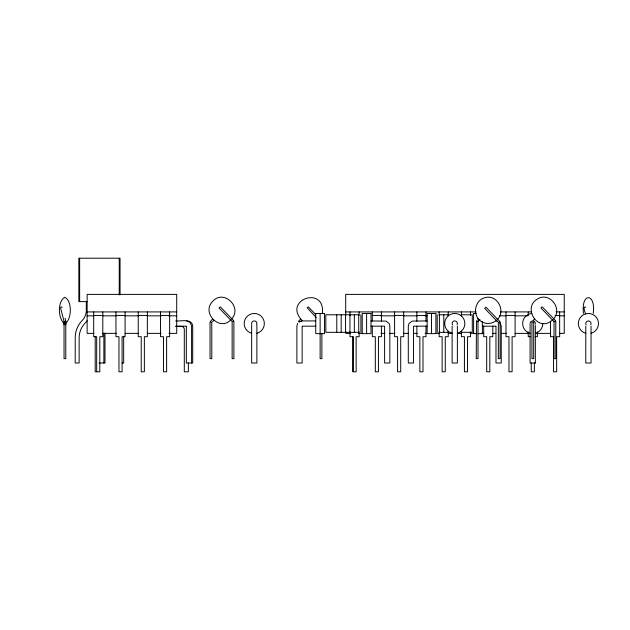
<?xml version="1.0" encoding="UTF-8"?>
<svg xmlns="http://www.w3.org/2000/svg" width="630" height="630" viewBox="0 0 630 630"><rect width="100%" height="100%" fill="white"/><g stroke="black" fill="none" stroke-linecap="round" stroke-linejoin="round"><path stroke-width="0.94" d="M64.039 324.812L64.039 321.347L60.48 307.621L61.275 306.857L62.197 307.298M65.788 324.812L65.796 321.3L65.142 321.363M593.24 313.393C595.964 292.47 580.773 292.47 583.498 313.393M322.316 313.779C325.899 284.949 282.035 299.541 302.203 320.686M554.203 321.717L555.132 321.261L554.061 321.371M297.573 323.536L296.887 326.009L296.887 363.014L302.148 363.014L302.148 326.356M65.756 321.261L65.551 321.505A0.874 0.559 -12.8 0 1 65.181 321.717M231.556 318.969C242.692 307.369 223.807 289.028 212.901 301.148C200.828 312.519 219.72 332.081 231.052 319.646M476.485 320.654L476.241 358.635L477.997 358.635L477.997 320.938M497.235 319.646C506.355 311.07 497.094 293.895 484.872 297.691C474.225 300.321 472.051 316.37 481.698 321.725M553.455 318.969C563.141 308.976 549.407 291.147 537.414 299.069C523.097 306.841 536.059 330.687 550.226 321.788M232.462 321.505L233.234 321.261L232.525 321.332M498.661 322.481L499.283 322.119L498.346 322.276L498.346 358.635L500.094 358.635L500.07 321.93M210.294 321.536L212.696 319.056M212.609 321.662L213.956 320.268M298.289 321.536L300.691 319.056M300.605 321.662L301.951 320.268M477.997 321.607L479.958 319.575M533.248 320.45L534.594 319.056M496.582 320.166C492.731 323.946 486.407 324.489 481.8 321.788M550.337 321.725L552.951 319.646M65.394 323.481C71.836 318.772 72.316 301.116 64.866 297.242C57.417 301.116 57.905 318.772 64.339 323.481M299.51 321.607L301.983 320.922L315.748 320.922M87.373 301.628L78.837 301.628L78.837 258.213L120.054 258.213L120.054 294.871M87.129 311.921L176.707 311.921M345.705 311.921L476.178 311.921M500.338 311.921L530.988 311.921M555.999 311.921L564.244 311.921M476.241 313.464L473.61 313.464L473.61 333.64L476.241 333.64M448.174 314.779L439.409 314.779L439.409 332.325L448.174 332.325M461.333 314.779L472.295 314.779L472.295 332.325L461.333 332.325M93.681 315.433L102.8 315.433M115.959 315.433L125.079 315.433M138.238 315.433L147.357 315.433M160.508 315.433L169.635 315.433M372.314 315.433L381.433 315.433M394.593 315.433L403.712 315.433M416.863 315.433L425.99 315.433M505.977 315.433L515.096 315.433M555.085 315.433L559.645 315.433M87.129 315.835L93.949 315.835M102.706 315.835L116.337 315.835M125.102 315.835L138.734 315.835M147.499 315.835L161.13 315.835M168.919 315.835L176.707 315.835M380.985 315.835L394.703 315.835M403.523 315.835L417.241 315.835M425.085 315.835L427.045 315.835M499.566 315.835L506.425 315.835M515.245 315.835L527.987 315.835M559.346 315.835L564.244 315.835M175.683 320.922C180.755 321.591 191.788 317.914 192.709 326.009L192.709 363.014L186.33 363.014L186.33 326.356M370.999 320.938L385.954 321.095L389.151 323.552L389.836 326.009L389.836 363.014L384.615 363.014L384.591 326.183L370.999 326.159M427.124 320.938L412.17 321.095L408.972 323.552L408.295 326.009L408.295 363.014L413.516 363.014L413.532 326.183L427.124 326.159M175.612 326.183L186.157 326.183M302.321 326.183L315.748 326.183M482.383 326.183L495.802 326.183M175.935 326.442C178.377 326.844 183.991 324.891 184.306 328.947L184.306 371.787L188.338 371.787L188.338 362.967M93.949 333.372L87.129 333.372L87.129 294.383L176.707 294.383L176.707 333.372L168.919 333.372M102.706 333.372L116.337 333.372M125.102 333.372L138.734 333.372M147.499 333.372L161.13 333.372M350.603 333.372L345.705 333.372L345.705 331.427M358.439 333.372L362.36 333.372M380.985 333.372L384.898 333.372M389.805 333.372L394.703 333.372M403.523 333.372L408.421 333.372M413.319 333.372L417.241 333.372M425.085 333.372L427.045 333.372M435.865 333.372L439.787 333.372M448.607 333.372L452.521 333.372M457.427 333.372L461.341 333.372M470.161 333.372L474.083 333.372M481.926 333.372L483.887 333.372M492.707 333.372L495.645 333.372M501.527 333.372L506.425 333.372M515.245 333.372L527.987 333.372M536.807 333.372L550.525 333.372M559.346 333.372L564.244 333.372L564.244 294.383L345.705 294.383L345.705 314.858M477.997 333.64L482.383 333.64L482.383 321.812M359.132 331.868L359.155 336.704L356.131 336.704L356.131 371.787L353.005 371.787L353.036 336.704L350.004 336.704L350.004 331.868M530.499 336.704L528.247 336.704L528.247 331.868M535.122 336.704L537.374 336.704L537.374 331.868M550.525 321.229L550.525 336.704L553.557 336.704L553.557 371.787L556.676 371.787L556.644 336.704L559.676 336.704L559.645 311.921M99.052 363.014L104.982 363.014L104.982 333.105M122.118 363.014L123.693 363.014L123.645 336.239M535.35 363.014L530.09 363.014L530.09 324.371M477.879 321.371L477.351 321.261L477.831 321.773M64.473 321.371L64.087 321.505A0.874 0.559 -12.8 0 0 64.52 321.773M299.344 322.245L299.108 322.276M496.149 320.922L497.346 321.079M186.504 320.922L190.063 322.442L191.591 326.009L191.591 363.014M533.295 322.56L532.815 322.166L533.689 322.276L533.689 358.635L531.933 358.635L531.933 322.158M211.397 322.56L210.924 322.166L211.79 322.276L211.79 358.635L210.034 358.635L210.034 322.158M555.55 320.654L542.225 306.857L541.359 307.456L540.949 307.991L554.038 321.607L554.038 358.635L555.786 358.635L555.786 321.261M499.842 321.536L485.99 307.196L485.423 307.534L484.722 308.416L497.519 321.662M315.646 314.449L308.314 306.857L307.188 307.771L316.205 317.544M233.651 320.654L220.327 306.857L219.46 307.456L219.059 307.991L232.139 321.607L232.139 358.635L233.895 358.635L233.895 321.261M499.708 322.442L501.236 326.009L501.236 363.014L495.975 363.014L495.975 326.356M585.695 307.298C582.159 305.259 585.278 313.047 585.64 314.023M65.055 318.308L65.764 321.064M591.042 326.175L591.027 363.014L585.782 363.014L585.782 326.19M550.557 332.837L550.557 336.704M535.35 325.482L535.335 363.014M534.374 363.014L534.374 371.787L531.248 371.787L531.248 363.014M528.247 311.921L528.247 315.433M515.096 311.921L515.096 336.704L512.096 336.704L512.096 371.787L508.969 371.787L508.969 336.704L505.977 336.704L505.977 311.921M492.817 326.064L492.817 336.704L489.817 336.704L489.817 371.787L486.699 371.787L486.699 336.704L483.698 336.704L483.698 326.064M477.997 318.504L477.997 320.127M470.539 311.921L470.539 315.433M470.539 331.868L470.539 336.704L467.539 336.704L467.539 371.787L464.42 371.787L464.42 336.704L461.42 336.704L461.333 331.144M461.42 311.921L461.333 315.953M457.388 326.175L457.364 363.014L452.127 363.014L452.127 326.19M448.261 311.921L448.174 315.953M448.174 331.144L448.261 336.704L445.268 336.704L445.268 371.787L442.142 371.787L442.142 336.704L439.141 336.704L439.141 331.868M443.796 314.779L443.796 332.325M439.141 311.921L439.141 315.433M437.212 314.779L437.212 332.325M431.511 313.464L431.511 333.64M425.99 311.921L425.99 321.229M425.99 326.064L425.99 336.704L422.99 336.704L422.99 371.787L419.863 371.787L419.863 336.704L416.863 336.704L416.863 326.064M416.863 311.921L416.863 321.229M403.712 311.921L403.712 336.704L400.711 336.704L400.711 371.787L397.593 371.787L397.593 336.704L394.593 336.704L394.593 311.921M381.433 311.921L381.433 321.229M381.433 326.064L381.433 336.704L378.433 336.704L378.433 371.787L375.315 371.787L375.315 336.704L372.314 336.704L372.314 326.064M372.314 311.921L372.314 321.229M366.613 313.464L366.613 333.64M360.911 314.779L360.911 332.325M359.132 311.921L359.132 315.433M354.336 314.779L354.336 332.325M353.005 336.704L353.005 371.787M350.004 311.921L350.004 315.433M349.949 314.779L349.949 332.325M345.563 314.779L345.563 332.325M341.176 314.779L341.176 332.325M336.79 314.779L336.79 332.325M321.883 333.506L321.883 358.635L320.127 358.635L320.127 313.464M256.875 325.033L256.898 363.014L251.638 363.014L251.654 324.702M169.635 311.921L169.635 336.704L166.635 336.704L166.635 371.787L163.509 371.787L163.509 336.704L160.508 336.704L160.508 311.921M147.357 311.921L147.357 336.704L144.357 336.704L144.357 371.787L141.23 371.787L141.23 336.704L138.238 336.704L138.238 311.921M125.079 311.921L125.079 336.704L122.078 336.704L122.078 371.787L118.96 371.787L118.96 336.704L115.959 336.704L115.959 311.921M119.243 258.213L119.243 294.871M103.871 333.105L103.871 363.014M102.8 311.921L102.8 336.704L99.8 336.704L99.8 371.787L95.201 371.787L95.201 336.522M96.681 371.787L96.681 336.704L93.681 336.704L93.681 311.921M86.334 301.628L86.294 311.354A14.372 14.372 0 0 1 82.624 320.024L81.798 320.883A24.916 24.916 0 0 0 75.246 336.239L75.191 363.014L79.136 363.014L79.136 337.79A20.979 20.979 0 0 1 84.711 323.552A18.325 18.325 0 0 0 87.074 320.749M79.648 258.213L79.648 301.628M65.788 323.08L65.788 358.635L64.039 358.635L64.039 323.08M251.654 333.294A10.088 10.088 0 0 1 246.007 317.764A10.088 10.088 0 0 1 262.529 317.764A10.088 10.088 0 0 1 256.875 333.294M251.661 323.907A2.63 2.63 0 0 1 254.599 320.938A2.63 2.63 0 0 1 256.701 324.552M452.143 333.294A10.088 10.088 0 0 1 446.489 317.764A10.088 10.088 0 0 1 463.019 317.764A10.088 10.088 0 0 1 457.364 333.294M452.513 324.923A2.63 2.63 0 0 1 454.687 320.922A2.63 2.63 0 0 1 457.065 324.804M585.805 333.294A10.088 10.088 0 0 1 580.151 317.764A10.088 10.088 0 0 1 596.673 317.764A10.088 10.088 0 0 1 591.027 333.294M586.168 324.923A2.63 2.63 0 0 1 588.349 320.922A2.63 2.63 0 0 1 590.727 324.804M542.808 323.552A10.088 10.088 0 0 1 535.335 333.294M530.113 333.294A10.088 10.088 0 0 1 531.846 313.504M530.09 323.615A2.63 2.63 0 0 1 533.334 320.993M533.98 321.237A2.63 2.63 0 0 1 535.279 324.166M324.513 313.464L315.748 313.464L315.748 333.64L324.513 333.64L324.513 313.464M370.999 313.464L362.226 313.464L362.226 333.64L370.999 333.64L370.999 313.464M435.897 313.464L427.124 313.464L427.124 333.64L435.897 333.64L435.897 313.464M358.722 314.779L325.828 314.779L325.828 332.325L358.722 332.325L358.722 314.779"/></g></svg>
